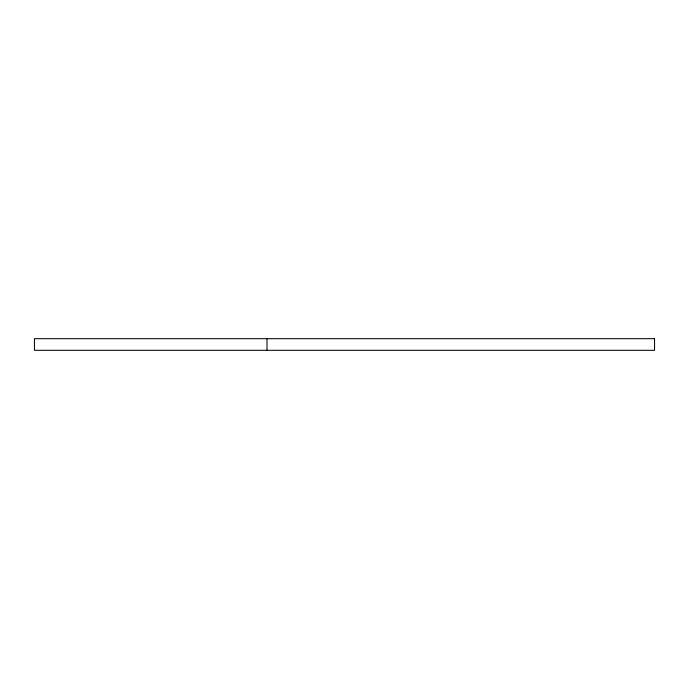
<?xml version="1.0" encoding="UTF-8"?>
<svg xmlns="http://www.w3.org/2000/svg" width="689" height="689" viewBox="0 0 689 689"><rect width="100%" height="100%" fill="white"/><g stroke="black" fill="none" stroke-linecap="round" stroke-linejoin="round"><path stroke-width="1.03" d="M266.988 338.687L266.988 350.313M654.55 338.687L34.45 338.687L34.45 350.313L654.55 350.313L654.55 338.687"/></g></svg>
